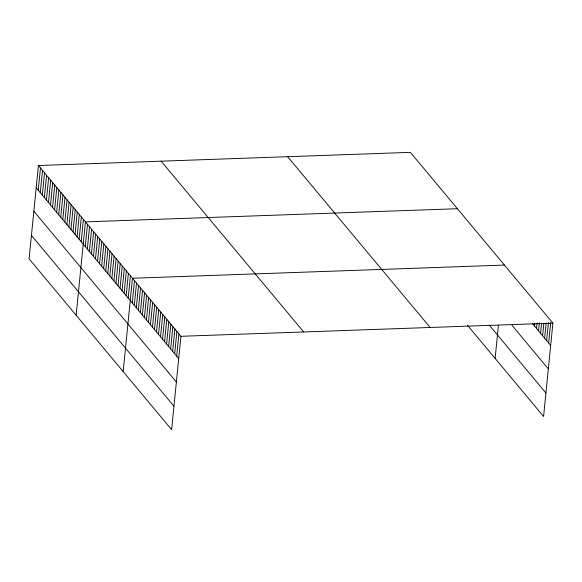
<?xml version="1.0" encoding="UTF-8"?>
<svg xmlns="http://www.w3.org/2000/svg" width="582" height="582" viewBox="0 0 582 582"><rect width="100%" height="100%" fill="white"/><g stroke="black" fill="none" stroke-linecap="round" stroke-linejoin="round"><path stroke-width="0.87" d="M38.419 165.521L29.1 258.866L171.617 429.647L180.937 336.301L38.419 165.521L410.383 152.353L552.9 323.134L543.581 416.479L467.521 325.331M38.237 190.241L40.464 167.972M40.282 192.693L42.508 170.424M42.326 195.145L44.552 172.876M44.37 197.596L46.596 175.328M46.422 200.041L48.641 177.772M48.466 202.492L50.685 180.224M50.51 204.944L52.729 182.675M52.555 207.396L54.773 185.127M54.599 209.847L56.818 187.579M56.643 212.292L58.862 190.023M58.687 214.743L60.914 192.475M60.732 217.195L62.958 194.926M62.776 219.647L65.002 197.378M64.82 222.098L67.046 199.83M66.865 224.55L69.091 202.274M68.909 226.995L71.135 204.726M70.953 229.446L73.179 207.177M73.005 231.898L75.224 209.629M75.049 234.35L77.268 212.081M77.093 236.801L79.312 214.532M79.137 239.246L81.356 216.977M81.182 241.697L83.401 219.429M76.133 315.226L85.452 221.88L457.408 208.712M85.27 246.601L87.496 224.332M87.315 249.052L89.541 226.784M89.359 251.497L91.585 229.228M91.403 253.948L93.629 231.68M93.447 256.4L95.674 234.131M95.492 258.852L97.718 236.583M97.543 261.303L99.762 239.035M99.587 263.755L101.806 241.479M101.632 266.2L103.851 243.931M103.676 268.651L105.895 246.382M105.72 271.103L107.939 248.834M107.765 273.555L109.983 251.286M109.809 276.006L112.035 253.737M111.853 278.451L114.079 256.182M113.897 280.902L116.124 258.634M115.942 283.354L118.168 261.085M117.986 285.806L120.212 263.537M120.03 288.257L122.256 265.989M122.075 290.702L124.301 268.433M124.126 293.153L126.345 270.885M126.17 295.605L128.389 273.336M128.215 298.057L130.433 275.788M123.166 371.578L132.478 278.24L504.441 265.072M132.274 302.924L134.5 280.655M134.297 305.346L136.515 283.078M136.312 307.762L138.538 285.493M138.334 310.184L140.553 287.915M140.349 312.607L142.575 290.331M142.372 315.022L144.598 292.753M144.394 317.445L146.613 295.176M146.409 319.86L148.636 297.591M148.432 322.283L150.651 300.014M150.447 324.698L152.673 302.429M152.469 327.12L154.688 304.852M154.485 329.536L156.711 307.267M156.507 331.958L158.726 309.689M158.522 334.381L160.748 312.105M160.545 336.796L162.764 314.527M162.56 339.219L164.786 316.95M164.582 341.634L166.801 319.365M166.597 344.057L168.824 321.788M168.62 346.472L170.839 324.203M170.635 348.894L172.861 326.626M172.658 351.31L174.876 329.041M174.673 353.732L176.899 331.464M176.695 356.155L178.921 333.886M495.129 358.41L498.418 325.462M534.523 326.051L534.793 323.374M536.546 328.466L537.077 323.119M538.561 330.889L539.361 322.872M540.583 333.304L541.558 323.505M542.599 335.727L543.843 323.257M544.621 338.142L546.134 323.003M546.636 340.565L548.419 322.748M548.659 342.98L550.703 322.493M180.937 336.301L552.9 323.134M532.508 323.628L550.674 345.402M511.993 325.309L548.339 368.857M489.287 325.156L545.923 393.025M287.632 156.696L430.149 327.477M161.163 161.178L303.688 331.958M36.193 187.79L178.718 358.57M33.851 211.244L176.375 382.025M31.443 235.412L173.96 406.192"/></g></svg>
